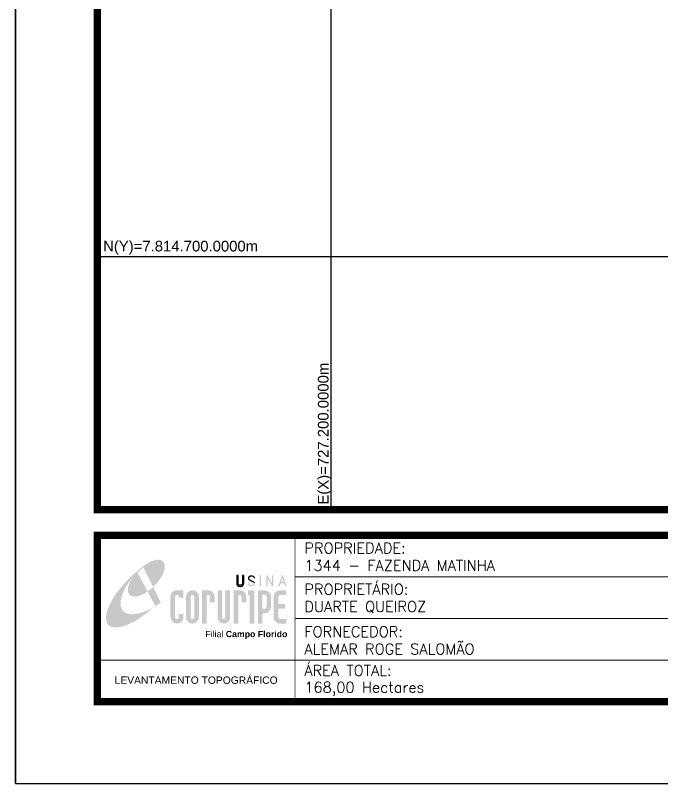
# Model space of a CAD drawing. Extents: x 726621 to 729771, y 7813734 to 7818189.
# Drawn here: x 726621 to 727805, y 7813734 to 7815141 of the extents above; entities that cross this region are included whole.
import ezdxf
from ezdxf.enums import TextEntityAlignment as Align

# ---------------------------------------------------------------- set-up
doc = ezdxf.new("R2010")
doc.units = 0
doc.header["$MEASUREMENT"] = 0
doc.linetypes.add('LIN0', pattern=[0])
doc.layers.add('MALHA', color=8, linetype='Continuous')
doc.layers.add('MARGEM', color=5, linetype='Continuous')
doc.styles.add('ARIAL', font='arial.ttf')
doc.styles.add('Simplex', font='simplex.shx')
doc.styles.get("Standard").update_dxf_attribs({"font": 'arial.ttf'})

# ---------------------------------------------------------------- blocks, each defined once
blk = doc.blocks.new('A$C78F83FB3')
at = {"layer": 'MARGEM'}
h = blk.add_hatch(color=20, dxfattribs=at)
edge = h.paths.add_edge_path()
edge.add_ellipse((19.49, 23.77), major_axis=(-6.68, -6.67), ratio=0.469426, start_angle=292.7328, end_angle=601.2579)
edge.add_ellipse((22.83, 22.05), major_axis=(12.64, 11.29), ratio=0.457614, start_angle=79.9069, end_angle=107.9139)
edge = h.paths.add_edge_path()
edge.add_ellipse((18.28, 18.7), major_axis=(13.95, 13.59), ratio=0.386848, start_angle=63.9612, end_angle=264.5993)
edge.add_ellipse((22.83, 22.05), major_axis=(12.64, 11.29), ratio=0.457614, start_angle=107.9139, end_angle=245.1182, ccw=False)
edge.add_ellipse((19.49, 23.77), major_axis=(-6.68, -6.67), ratio=0.469426, start_angle=241.2579, end_angle=292.7328, ccw=False)
for color, points in [(20, [(15.46, 26.12), (14.17, 24.81), (14.06, 24.24), (14.39, 23.97), (14.67, 24.54), (19.47, 29.32), (18.48, 28.66), (17.31, 27.78)]), (7, [(58.42, 24.9), (57.9, 24.9), (57.9, 21.73, -0.414214), (57.15, 20.98), (56.84, 20.98, -0.414214), (56.09, 21.73), (56.09, 24.9), (55.57, 24.9), (55.57, 21.73, 0.414214), (56.84, 20.46), (57.15, 20.46, 0.414214), (58.42, 21.73)]), (7, [(61.7, 24.9), (61.23, 24.9, 0.396318), (60.04, 23.78), (60.04, 23.72, 0.151912), (60.39, 22.97), (60.46, 22.92), (62.18, 22), (62.85, 21.83, 0.12407), (62.51, 22.42), (60.75, 23.36, -0.13192), (60.56, 23.77, -0.385578), (61.23, 24.37), (61.7, 24.37, -0.414214), (62.37, 23.7), (62.89, 23.7, 0.414214)]), (7, [(62.37, 23.7), (62.89, 23.7, 0.414214), (61.7, 24.9), (61.23, 24.9, 0.396318), (60.04, 23.78), (60.04, 23.72, 0.151912), (60.39, 22.97), (60.46, 22.92), (62.18, 22), (62.18, 22, -0.131921), (62.37, 21.59, -0.385578), (61.7, 20.98), (61.23, 20.98, -0.414214), (60.56, 21.65), (60.04, 21.65, 0.414214), (61.23, 20.46), (61.7, 20.46, 0.402546), (62.89, 21.61, 0.165292), (62.51, 22.42), (60.75, 23.36, -0.13192), (60.56, 23.77, -0.385578), (61.23, 24.37), (61.7, 24.37, -0.414214)]), (7, [(30.97, 12.46), (29.13, 12.46), (29.13, 8.21, 1), (34.29, 8.21), (34.29, 9.41), (32.45, 9.41), (32.45, 8.21, -1), (30.97, 8.21)])]:
    blk.add_hatch(color=color, dxfattribs=at).paths.add_polyline_path(points)
h = blk.add_hatch(color=7, dxfattribs=at)
h.paths.add_polyline_path([(65.24, 24.9), (64.72, 24.9), (64.72, 20.46), (65.24, 20.46)])
h.paths.add_polyline_path([(67.38, 20.46), (67.9, 20.46), (67.9, 23.74), (69.74, 20.46), (70.23, 20.46), (70.23, 24.9), (69.71, 24.9), (69.71, 21.58), (67.85, 24.9), (67.38, 24.9)])
h.paths.add_polyline_path([(72.17, 20.46), (72.72, 20.46), (73.14, 21.73), (74.49, 21.73), (74.9, 20.46), (75.45, 20.46), (74, 24.9), (73.62, 24.9)])
h.paths.add_polyline_path([(73.81, 23.8), (74.32, 22.25), (73.31, 22.25)], flags=16)
h = blk.add_hatch(color=7, dxfattribs=at)
h.paths.add_polyline_path([(31.71, 18.93, 0.414214), (29.13, 16.35), (29.13, 12.46), (30.97, 12.46), (30.97, 16.35, -0.414214), (31.71, 17.09), (32.45, 17.09), (32.45, 16.02), (34.29, 16.02), (34.29, 18.93)])
h.paths.add_polyline_path([(44.15, 17.09, -0.414214), (44.89, 16.35), (44.89, 14.1), (46.72, 14.1), (46.72, 16.17, 0.433937), (44.15, 18.93), (41.77, 18.93), (41.77, 12.46), (43.61, 12.46), (43.61, 17.09)])
h.paths.add_polyline_path([(43.61, 12.46), (41.77, 12.46), (41.77, 5.62), (43.61, 5.62)])
h.paths.add_polyline_path([(47.92, 12.46), (49.75, 12.46), (49.75, 18.93), (47.92, 18.93)])
h.paths.add_polyline_path([(52.91, 18.93), (51.08, 18.93), (51.08, 12.46), (52.91, 12.46)])
h.paths.add_polyline_path([(51.08, 8.12, -1), (49.75, 8.12), (49.75, 12.46), (47.92, 12.46), (47.92, 8.12, 1), (52.91, 8.12), (52.91, 12.46), (51.08, 12.46)])
h.paths.add_polyline_path([(54.41, 12.46), (56.25, 12.46), (56.25, 17.09), (56.79, 17.09, -0.414214), (57.53, 16.35), (57.53, 14.1), (59.36, 14.1), (59.36, 16.17, 0.433937), (56.79, 18.93), (54.41, 18.93)])
h.paths.add_polyline_path([(56.25, 12.46), (54.41, 12.46), (54.41, 5.62), (56.25, 5.62)])
h.paths.add_polyline_path([(60.73, 12.46), (62.58, 12.46), (62.58, 18.93), (60.02, 18.93), (60.02, 17.08), (60.73, 17.08)])
h.paths.add_polyline_path([(62.58, 12.46), (60.73, 12.46), (60.73, 5.62), (62.58, 5.62)])
h.paths.add_polyline_path([(64.06, 12.46), (65.82, 12.46), (65.82, 17.17), (66.66, 17.17, -0.450417), (67.48, 16.25), (67.48, 12.46), (69.24, 12.46, 0.002307), (69.24, 12.48, 0.005282), (69.23, 12.54, -0.000938), (69.23, 12.53), (69.23, 16.17, 0.433937), (66.66, 18.93), (64.06, 18.93)])
h.paths.add_polyline_path([(64.06, 5.62), (65.82, 5.62), (65.82, 9.77), (66.66, 9.77, 0.426056), (69.24, 12.46), (67.48, 12.46), (67.48, 12.45, -0.450417), (66.66, 11.53), (65.82, 11.53), (65.82, 12.46), (64.06, 12.46)])
h.paths.add_polyline_path([(70.37, 12.46), (74.87, 12.46), (74.87, 13.44), (72.21, 13.44), (72.21, 16.35, -0.414214), (72.95, 17.09), (75.38, 17.09), (75.38, 18.93), (72.95, 18.93, 0.414214), (70.37, 16.35)])
h.paths.add_polyline_path([(72.21, 11.62), (74.87, 11.62), (74.87, 12.46), (70.37, 12.46), (70.37, 8.21, 0.414214), (72.95, 5.62), (75.38, 5.62), (75.38, 7.47), (72.95, 7.47, -0.414214), (72.21, 8.21)])
h = blk.add_hatch(color=7, dxfattribs=at)
h.paths.add_polyline_path([(35.29, 16.35), (35.29, 8.21, 1), (40.46, 8.21, 0.016978), (40.45, 8.38), (40.45, 16.17, 0.433937), (37.88, 18.93), (37.87, 18.93, 0.41391)])
h.paths.add_polyline_path([(38.62, 16.35), (38.62, 8.21, -1), (37.13, 8.21), (37.13, 16.35, -1)], flags=16)
at = {"layer": 'MARGEM', "color": 7}
blk.add_lwpolyline([(58.42, 24.9), (57.9, 24.9), (57.9, 21.73, -0.414214), (57.15, 20.98), (56.84, 20.98, -0.414214), (56.09, 21.73), (56.09, 24.9), (55.57, 24.9), (55.57, 21.73, 0.414214), (56.84, 20.46), (57.15, 20.46, 0.414214), (58.42, 21.73), (58.42, 24.9)], format="xyb", close=True, dxfattribs=at)
at = {"layer": 'MARGEM', "color": 252, "insert": (43.05, 2.72), "char_height": 2.5, "attachment_point": 1, "style": 'ARIAL'}
blk.add_mtext_dynamic_manual_height_columns('Filial {\\fArial|b1|i0|c0|p34;Campo Florido}', width=33.0271, gutter_width=2.46, heights=[2.95], dxfattribs=at)

msp = doc.modelspace()

# ---------------------------------------------------------------- linework, layer by layer
at = {"color": 8}
for p, q in [((727200, 7814236.1), (727200, 7816584.7)), ((726771.2, 7814700), (728752.2, 7814700))]:
    msp.add_line(p, q, dxfattribs=at)
at = {"layer": 'MARGEM', "color": 174, "linetype": 'LIN0'}
msp.add_line((726621.2, 7813734.5), (726621.2, 7818189.5), dxfattribs=at)
at = {"layer": 'MARGEM', "color": 174, "linetype": 'LIN0', "flags": 128}
msp.add_lwpolyline([(729771.2, 7813734.5), (729771.2, 7818189.5), (726621.2, 7818189.5), (726621.2, 7813734.5)], close=True, dxfattribs=at)
at = {"layer": 'MARGEM', "color": 174, "linetype": 'LIN0', "const_width": 13.6, "flags": 128}
for points in [[(729621.2, 7814236.1), (729621.2, 7818039.5), (726771.2, 7818039.5), (726771.2, 7814236.1)], [(726771.2, 7814189.4), (729621.2, 7814189.4), (729621.2, 7813884.5), (726771.2, 7813884.5)]]:
    msp.add_lwpolyline(points, close=True, dxfattribs=at)
at = {"layer": 'MARGEM', "color": 174, "linetype": 'LIN0', "flags": 128}
for points, const_width in [([(727133.6, 7814189.4), (727133.6, 7813884.5)], 1.51), ([(727133.6, 7814189.4), (727133.6, 7813887.2)], 1.5), ([(727133.6, 7814113.2), (728103.4, 7814113.2)], 1.51), ([(727133.6, 7814036.9), (728103.4, 7814036.9)], 1.51), ([(726771.2, 7813960.7), (728103.4, 7813960.7)], 1.51)]:
    msp.add_lwpolyline(points, dxfattribs=dict(at, const_width=const_width))

# ---------------------------------------------------------------- block references
at = {"layer": 'MARGEM', "linetype": 'ByBlock', "xscale": 4.587008144540712, "yscale": 4.587008144540712, "zscale": 4.587008144540712}
msp.add_blockref('A$C78F83FB3', (726771.8, 7814001.7), dxfattribs=at)

# ---------------------------------------------------------------- texts
at = {"layer": 'MALHA'}
msp.add_text('N(Y)=7.814.700.0000m', height=19.5, dxfattribs=at).set_placement((727065.9, 7814718.8), align=Align.MIDDLE_RIGHT)
msp.add_text('E(X)=727.200.0000m', height=19.5, rotation=90, dxfattribs=at).set_placement((727185.2, 7814505.2), align=Align.MIDDLE_RIGHT)
at = {"layer": 'MARGEM', "color": 7, "linetype": 'Continuous', "lineweight": 9, "style": 'Simplex'}
for s, p in [('PROPRIEDADE:', (727150.7, 7814175.7)), ('PROPRIETÁRIO:', (727150.7, 7814100.2)), ('FORNECEDOR:', (727150.7, 7814022.4)), ('ÁREA TOTAL:', (727150.7, 7813951.4))]:
    msp.add_text(s, height=19.5, dxfattribs=at).set_placement(p, align=Align.TOP_LEFT)
at = {"layer": 'MARGEM', "color": 7, "linetype": 'Continuous', "style": 'Simplex'}
for s, p in [('1344 - FAZENDA MATINHA', (727150.7, 7814143.9)), ('DUARTE QUEIROZ', (727150.7, 7814068.4)), ('ALEMAR ROGE SALOMÃO', (727150.7, 7813990.6)), ('168,00 Hectares', (727150.7, 7813920.6))]:
    msp.add_text(s, height=19.5, dxfattribs=at).set_placement(p, align=Align.TOP_LEFT)
at = {"layer": 'MARGEM', "color": 7, "linetype": 'ByBlock'}
msp.add_text('LEVANTAMENTO TOPOGRÁFICO', height=13.5, dxfattribs=at).set_placement((726952.4, 7813924), align=Align.MIDDLE_CENTER)

doc.saveas('drawing.dxf')
